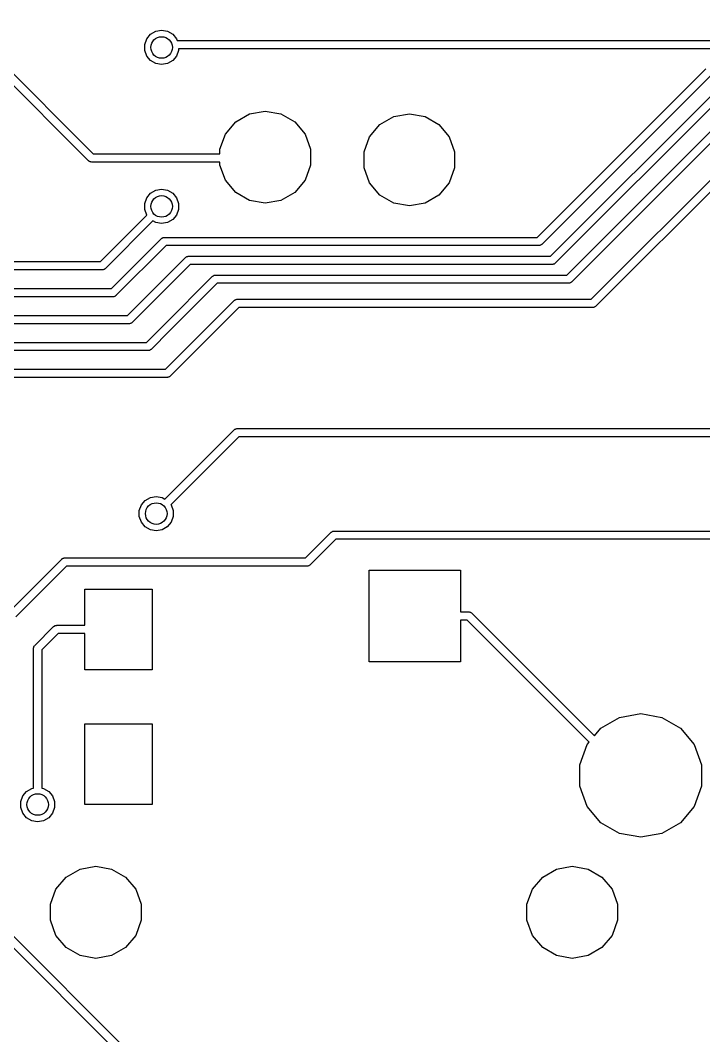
# Model space of a CAD drawing. Extents: x 16 to 277, y -108 to -11.
# Drawn here: x 158.68 to 171.36, y -62.29 to -43.45 of the extents above; entities that cross this region are included whole.
import ezdxf

# ---------------------------------------------------------------- set-up
doc = ezdxf.new("R2010")
doc.units = 0
doc.header["$MEASUREMENT"] = 0
doc.layers.add('BLACK', color=7, linetype='CONTINUOUS')

msp = doc.modelspace()

# ---------------------------------------------------------------- linework, layer by layer
at = {"layer": 'Black'}
for p, q in [((157.554, -43.4461), (160.032, -45.9238)), ((159.946, -46.0539), (157.468, -43.5762)), ((161.024, -43.7906), (161.095, -43.7059)), ((161.095, -43.7059), (161.191, -43.6505)), ((161.191, -43.6505), (161.3, -43.6313)), ((161.3, -43.6313), (161.409, -43.6505)), ((161.409, -43.6505), (161.505, -43.7059)), ((161.505, -43.7059), (161.576, -43.7906)), ((160.986, -43.8947), (161.024, -43.7906)), ((160.986, -44.0053), (160.986, -43.8947)), ((161.576, -43.7906), (161.588, -43.8238)), ((161.588, -43.8238), (257.5, -43.8238)), ((161.024, -44.1094), (160.986, -44.0053)), ((161.614, -44.0053), (161.576, -44.1094)), ((257.5, -43.9762), (161.614, -43.9762)), ((161.614, -43.9762), (161.614, -44.0053)), ((161.095, -44.1941), (161.024, -44.1094)), ((161.191, -44.2495), (161.095, -44.1941)), ((161.3, -44.2687), (161.191, -44.2495)), ((161.409, -44.2495), (161.3, -44.2687)), ((161.505, -44.1941), (161.409, -44.2495)), ((161.576, -44.1094), (161.505, -44.1941)), ((168.268, -47.4738), (171.396, -44.3461)), ((171.482, -44.4762), (168.354, -47.6039)), ((168.518, -47.8238), (171.596, -44.7461)), ((171.682, -44.8762), (168.604, -47.9539)), ((162.674, -45.3322), (162.931, -45.1841)), ((162.931, -45.1841), (163.222, -45.1326)), ((163.222, -45.1326), (163.514, -45.1841)), ((163.514, -45.1841), (163.771, -45.3322)), ((165.606, -45.2341), (165.897, -45.1826)), ((165.897, -45.1826), (166.189, -45.2341)), ((168.818, -48.1738), (171.846, -45.1461)), ((162.484, -45.5591), (162.674, -45.3322)), ((163.771, -45.3322), (163.961, -45.5591)), ((165.159, -45.6091), (165.349, -45.3822)), ((165.349, -45.3822), (165.606, -45.2341)), ((166.189, -45.2341), (166.446, -45.3822)), ((166.446, -45.3822), (166.636, -45.6091)), ((171.932, -45.2762), (168.904, -48.3039)), ((162.383, -45.8374), (162.484, -45.5591)), ((163.961, -45.5591), (164.062, -45.8374)), ((165.058, -45.8874), (165.159, -45.6091)), ((166.636, -45.6091), (166.737, -45.8874)), ((160.032, -45.9238), (162.383, -45.9238)), ((162.383, -45.9238), (162.383, -45.8374)), ((164.062, -45.8374), (164.062, -46.1336)), ((165.058, -46.1836), (165.058, -45.8874)), ((166.737, -45.8874), (166.737, -46.1836)), ((169.268, -48.6238), (172.046, -45.8461)), ((172.132, -45.9762), (169.354, -48.7539)), ((159.949, -46.0558), (159.946, -46.0539)), ((159.951, -46.0584), (159.949, -46.0558)), ((159.96, -46.0633), (159.951, -46.0584)), ((159.968, -46.0691), (159.96, -46.0633)), ((159.971, -46.0699), (159.968, -46.0691)), ((159.974, -46.0716), (159.971, -46.0699)), ((159.984, -46.0733), (159.974, -46.0716)), ((159.993, -46.0759), (159.984, -46.0733)), ((159.997, -46.0756), (159.993, -46.0759)), ((160, -46.0762), (159.997, -46.0756)), ((162.383, -46.0762), (160, -46.0762)), ((162.383, -46.1336), (162.383, -46.0762)), ((162.484, -46.412), (162.383, -46.1336)), ((164.062, -46.1336), (163.961, -46.412)), ((165.159, -46.462), (165.058, -46.1836)), ((166.737, -46.1836), (166.636, -46.462)), ((162.674, -46.6389), (162.484, -46.412)), ((163.961, -46.412), (163.771, -46.6389)), ((165.349, -46.6889), (165.159, -46.462)), ((166.636, -46.462), (166.446, -46.6889)), ((161.024, -46.7406), (161.095, -46.6559)), ((161.095, -46.6559), (161.191, -46.6005)), ((161.191, -46.6005), (161.3, -46.5813)), ((161.3, -46.5813), (161.409, -46.6005)), ((161.409, -46.6005), (161.505, -46.6559)), ((161.505, -46.6559), (161.576, -46.7406)), ((162.931, -46.787), (162.674, -46.6389)), ((163.771, -46.6389), (163.514, -46.787)), ((165.606, -46.837), (165.349, -46.6889)), ((166.446, -46.6889), (166.189, -46.837)), ((160.986, -46.8447), (161.024, -46.7406)), ((160.986, -46.9553), (160.986, -46.8447)), ((161.576, -46.7406), (161.614, -46.8447)), ((161.614, -46.8447), (161.614, -46.9553)), ((163.222, -46.8384), (162.931, -46.787)), ((163.514, -46.787), (163.222, -46.8384)), ((165.897, -46.8884), (165.606, -46.837)), ((166.189, -46.837), (165.897, -46.8884)), ((160.167, -47.9252), (161.028, -47.0642)), ((161.024, -47.0594), (160.986, -46.9553)), ((161.028, -47.0642), (161.024, -47.0594)), ((161.576, -47.0594), (161.505, -47.1441)), ((161.614, -46.9553), (161.576, -47.0594)), ((161.139, -47.1692), (160.252, -48.0553)), ((161.191, -47.1995), (161.139, -47.1692)), ((161.3, -47.2187), (161.191, -47.1995)), ((161.409, -47.1995), (161.3, -47.2187)), ((161.505, -47.1441), (161.409, -47.1995)), ((161.31, -47.4866), (161.318, -47.4809)), ((161.318, -47.4809), (161.321, -47.4801)), ((161.321, -47.4801), (161.324, -47.4784)), ((161.324, -47.4784), (161.334, -47.4767)), ((161.334, -47.4767), (161.343, -47.4741)), ((161.343, -47.4741), (161.347, -47.4744)), ((161.347, -47.4744), (161.35, -47.4738)), ((161.35, -47.4738), (168.268, -47.4738)), ((160.367, -48.4256), (161.296, -47.4961)), ((161.382, -47.6262), (160.452, -48.5557)), ((161.296, -47.4961), (161.299, -47.4942)), ((161.299, -47.4942), (161.301, -47.4916)), ((161.301, -47.4916), (161.31, -47.4866)), ((168.3, -47.6262), (161.382, -47.6262)), ((168.303, -47.6256), (168.3, -47.6262)), ((168.307, -47.6259), (168.303, -47.6256)), ((168.316, -47.6233), (168.307, -47.6259)), ((168.326, -47.6216), (168.316, -47.6233)), ((168.329, -47.6199), (168.326, -47.6216)), ((168.332, -47.6191), (168.329, -47.6199)), ((168.34, -47.6133), (168.332, -47.6191)), ((168.349, -47.6084), (168.34, -47.6133)), ((168.351, -47.6058), (168.349, -47.6084)), ((168.354, -47.6039), (168.351, -47.6058)), ((161.346, -48.2461), (161.746, -47.8461)), ((161.746, -47.8461), (161.749, -47.8442)), ((161.749, -47.8442), (161.751, -47.8416)), ((161.751, -47.8416), (161.76, -47.8366)), ((161.76, -47.8366), (161.768, -47.8309)), ((161.768, -47.8309), (161.771, -47.8301)), ((161.771, -47.8301), (161.774, -47.8284)), ((161.774, -47.8284), (161.784, -47.8267)), ((161.784, -47.8267), (161.793, -47.8241)), ((161.793, -47.8241), (161.797, -47.8244)), ((161.797, -47.8244), (161.8, -47.8238)), ((161.8, -47.8238), (168.518, -47.8238)), ((150.654, -47.9252), (160.167, -47.9252)), ((161.832, -47.9762), (161.454, -48.3539)), ((168.55, -47.9762), (161.832, -47.9762)), ((168.553, -47.9756), (168.55, -47.9762)), ((168.557, -47.9759), (168.553, -47.9756)), ((168.566, -47.9733), (168.557, -47.9759)), ((168.576, -47.9716), (168.566, -47.9733)), ((168.579, -47.9699), (168.576, -47.9716)), ((168.582, -47.9691), (168.579, -47.9699)), ((168.59, -47.9633), (168.582, -47.9691)), ((168.599, -47.9584), (168.59, -47.9633)), ((168.601, -47.9558), (168.599, -47.9584)), ((168.604, -47.9539), (168.601, -47.9558)), ((160.199, -48.0776), (150.654, -48.0776)), ((160.202, -48.077), (160.199, -48.0776)), ((160.205, -48.0773), (160.202, -48.077)), ((160.215, -48.0747), (160.205, -48.0773)), ((160.225, -48.073), (160.215, -48.0747)), ((160.228, -48.0713), (160.225, -48.073)), ((160.231, -48.0705), (160.228, -48.0713)), ((160.239, -48.0647), (160.231, -48.0705)), ((160.248, -48.0598), (160.239, -48.0647)), ((160.25, -48.0572), (160.248, -48.0598)), ((160.252, -48.0553), (160.25, -48.0572)), ((161.346, -49.0961), (162.246, -48.1961)), ((162.246, -48.1961), (162.249, -48.1942)), ((162.249, -48.1942), (162.251, -48.1916)), ((162.251, -48.1916), (162.26, -48.1867)), ((162.26, -48.1867), (162.268, -48.1809)), ((162.268, -48.1809), (162.271, -48.1801)), ((162.271, -48.1801), (162.274, -48.1784)), ((162.274, -48.1784), (162.284, -48.1767)), ((162.284, -48.1767), (162.293, -48.1741)), ((162.293, -48.1741), (162.297, -48.1744)), ((162.297, -48.1744), (162.3, -48.1738)), ((162.3, -48.1738), (168.818, -48.1738)), ((157.56, -48.4256), (160.367, -48.4256)), ((160.666, -48.926), (161.296, -48.2961)), ((161.404, -48.4039), (160.752, -49.056)), ((161.296, -48.2961), (161.346, -48.2461)), ((161.296, -48.2961), (161.296, -48.2961)), ((161.346, -48.2461), (161.346, -48.2461)), ((161.454, -48.3539), (161.404, -48.4039)), ((161.404, -48.4039), (161.404, -48.4039)), ((162.332, -48.3262), (161.454, -49.2039)), ((161.454, -48.3539), (161.454, -48.3539)), ((168.85, -48.3262), (162.332, -48.3262)), ((168.853, -48.3256), (168.85, -48.3262)), ((168.857, -48.3259), (168.853, -48.3256)), ((168.866, -48.3233), (168.857, -48.3259)), ((168.876, -48.3216), (168.866, -48.3233)), ((168.879, -48.3199), (168.876, -48.3216)), ((168.882, -48.3191), (168.879, -48.3199)), ((168.89, -48.3133), (168.882, -48.3191)), ((168.899, -48.3084), (168.89, -48.3133)), ((168.901, -48.3058), (168.899, -48.3084)), ((168.904, -48.3039), (168.901, -48.3058)), ((160.398, -48.578), (157.548, -48.578)), ((160.402, -48.5774), (160.398, -48.578)), ((160.405, -48.5777), (160.402, -48.5774)), ((160.414, -48.5751), (160.405, -48.5777)), ((160.424, -48.5734), (160.414, -48.5751)), ((160.427, -48.5717), (160.424, -48.5734)), ((160.43, -48.5708), (160.427, -48.5717)), ((160.439, -48.5651), (160.43, -48.5708)), ((160.447, -48.5602), (160.439, -48.5651)), ((160.449, -48.5576), (160.447, -48.5602)), ((160.452, -48.5557), (160.449, -48.5576)), ((161.396, -49.8961), (162.646, -48.6461)), ((162.732, -48.7762), (161.504, -50.0039)), ((162.646, -48.6461), (162.649, -48.6442)), ((162.649, -48.6442), (162.651, -48.6416)), ((162.651, -48.6416), (162.66, -48.6367)), ((162.66, -48.6367), (162.668, -48.6309)), ((162.668, -48.6309), (162.671, -48.6301)), ((162.671, -48.6301), (162.674, -48.6284)), ((162.674, -48.6284), (162.684, -48.6267)), ((162.684, -48.6267), (162.693, -48.6241)), ((162.693, -48.6241), (162.697, -48.6244)), ((162.697, -48.6244), (162.7, -48.6238)), ((162.7, -48.6238), (169.268, -48.6238)), ((169.3, -48.7762), (162.732, -48.7762)), ((169.303, -48.7756), (169.3, -48.7762)), ((169.307, -48.7759), (169.303, -48.7756)), ((169.316, -48.7733), (169.307, -48.7759)), ((169.326, -48.7716), (169.316, -48.7733)), ((169.329, -48.7699), (169.326, -48.7716)), ((169.332, -48.7691), (169.329, -48.7699)), ((169.34, -48.7633), (169.332, -48.7691)), ((169.349, -48.7584), (169.34, -48.7633)), ((169.351, -48.7558), (169.349, -48.7584)), ((169.354, -48.7539), (169.351, -48.7558)), ((150.654, -48.926), (160.666, -48.926)), ((160.698, -49.0784), (150.654, -49.0784)), ((160.701, -49.0778), (160.698, -49.0784)), ((160.704, -49.0781), (160.701, -49.0778)), ((160.714, -49.0755), (160.704, -49.0781)), ((160.724, -49.0738), (160.714, -49.0755)), ((160.727, -49.0721), (160.724, -49.0738)), ((160.73, -49.0712), (160.727, -49.0721)), ((160.738, -49.0655), (160.73, -49.0712)), ((160.747, -49.0605), (160.738, -49.0655)), ((160.749, -49.058), (160.747, -49.0605)), ((160.752, -49.056), (160.749, -49.058)), ((161.018, -49.4238), (161.346, -49.0961)), ((161.346, -49.0961), (161.346, -49.0961)), ((161.454, -49.2039), (161.104, -49.5539)), ((161.454, -49.2039), (161.454, -49.2039)), ((150.654, -49.4238), (161.018, -49.4238)), ((161.101, -49.5558), (161.099, -49.5584)), ((161.104, -49.5539), (161.101, -49.5558)), ((161.05, -49.5762), (150.654, -49.5762)), ((161.053, -49.5756), (161.05, -49.5762)), ((161.057, -49.5759), (161.053, -49.5756)), ((161.066, -49.5733), (161.057, -49.5759)), ((161.076, -49.5716), (161.066, -49.5733)), ((161.079, -49.5699), (161.076, -49.5716)), ((161.082, -49.5691), (161.079, -49.5699)), ((161.09, -49.5633), (161.082, -49.5691)), ((161.099, -49.5584), (161.09, -49.5633)), ((150.654, -49.9216), (161.371, -49.9216)), ((161.371, -49.9216), (161.396, -49.8961)), ((161.402, -50.074), (150.654, -50.074)), ((161.405, -50.0735), (161.402, -50.074)), ((161.409, -50.0737), (161.405, -50.0735)), ((161.418, -50.0712), (161.409, -50.0737)), ((161.428, -50.0694), (161.418, -50.0712)), ((161.431, -50.0678), (161.428, -50.0694)), ((161.434, -50.0669), (161.431, -50.0678)), ((161.443, -50.0612), (161.434, -50.0669)), ((161.451, -50.0562), (161.443, -50.0612)), ((161.453, -50.0536), (161.451, -50.0562)), ((161.456, -50.0517), (161.453, -50.0536)), ((161.504, -50.0039), (161.456, -50.0517)), ((161.361, -52.3308), (162.646, -51.0461)), ((162.646, -51.0461), (162.649, -51.0442)), ((162.649, -51.0442), (162.651, -51.0416)), ((162.651, -51.0416), (162.66, -51.0366)), ((162.66, -51.0366), (162.668, -51.0309)), ((162.668, -51.0309), (162.671, -51.0301)), ((162.671, -51.0301), (162.674, -51.0284)), ((162.674, -51.0284), (162.684, -51.0267)), ((162.684, -51.0267), (162.693, -51.0241)), ((162.693, -51.0241), (162.697, -51.0244)), ((162.697, -51.0244), (162.7, -51.0238)), ((162.7, -51.0238), (274.7, -51.0238)), ((162.732, -51.1762), (161.472, -52.4358)), ((274.668, -51.1762), (162.732, -51.1762)), ((160.924, -52.4406), (160.995, -52.3559)), ((160.995, -52.3559), (161.091, -52.3005)), ((161.091, -52.3005), (161.2, -52.2813)), ((161.2, -52.2813), (161.309, -52.3005)), ((161.309, -52.3005), (161.361, -52.3308)), ((160.886, -52.5447), (160.924, -52.4406)), ((160.886, -52.6553), (160.886, -52.5447)), ((161.472, -52.4358), (161.476, -52.4406)), ((161.476, -52.4406), (161.514, -52.5447)), ((161.514, -52.5447), (161.514, -52.6553)), ((160.924, -52.7594), (160.886, -52.6553)), ((160.995, -52.8441), (160.924, -52.7594)), ((161.476, -52.7594), (161.405, -52.8441)), ((161.514, -52.6553), (161.476, -52.7594)), ((161.091, -52.8995), (160.995, -52.8441)), ((161.2, -52.9187), (161.091, -52.8995)), ((161.309, -52.8995), (161.2, -52.9187)), ((161.405, -52.8441), (161.309, -52.8995)), ((163.968, -53.4238), (164.446, -52.9461)), ((164.446, -52.9461), (164.449, -52.9442)), ((164.449, -52.9442), (164.451, -52.9416)), ((164.451, -52.9416), (164.46, -52.9367)), ((164.46, -52.9367), (164.468, -52.9309)), ((164.468, -52.9309), (164.471, -52.9301)), ((164.471, -52.9301), (164.474, -52.9284)), ((164.474, -52.9284), (164.484, -52.9267)), ((164.484, -52.9267), (164.493, -52.9241)), ((164.493, -52.9241), (164.497, -52.9244)), ((164.497, -52.9244), (164.5, -52.9238)), ((164.5, -52.9238), (174.5, -52.9238)), ((164.532, -53.0762), (164.054, -53.5539)), ((174.468, -53.0762), (164.532, -53.0762)), ((158.537, -54.3553), (159.446, -53.4461)), ((159.446, -53.4461), (159.449, -53.4442)), ((159.449, -53.4442), (159.451, -53.4416)), ((159.451, -53.4416), (159.46, -53.4367)), ((159.46, -53.4367), (159.468, -53.4309)), ((159.468, -53.4309), (159.471, -53.4301)), ((159.471, -53.4301), (159.474, -53.4284)), ((159.474, -53.4284), (159.484, -53.4267)), ((159.484, -53.4267), (159.493, -53.4241)), ((159.493, -53.4241), (159.497, -53.4244)), ((159.497, -53.4244), (159.5, -53.4238)), ((159.5, -53.4238), (163.968, -53.4238)), ((159.532, -53.5762), (158.594, -54.5133)), ((164, -53.5762), (159.532, -53.5762)), ((164.003, -53.5756), (164, -53.5762)), ((164.007, -53.5759), (164.003, -53.5756)), ((164.016, -53.5733), (164.007, -53.5759)), ((164.026, -53.5716), (164.016, -53.5733)), ((164.029, -53.5699), (164.026, -53.5716)), ((164.032, -53.5691), (164.029, -53.5699)), ((164.04, -53.5633), (164.032, -53.5691)), ((164.049, -53.5584), (164.04, -53.5633)), ((164.051, -53.5558), (164.049, -53.5584)), ((164.054, -53.5539), (164.051, -53.5558)), ((165.148, -55.3501), (165.148, -53.6509)), ((165.148, -53.6509), (166.847, -53.6509)), ((166.847, -53.6509), (166.847, -54.4238)), ((159.875, -54.6738), (159.875, -54)), ((159.875, -54), (161.125, -54)), ((161.125, -54), (161.125, -55.5)), ((166.847, -54.4238), (167, -54.4238)), ((167, -54.4238), (167.003, -54.4244)), ((167.003, -54.4244), (167.007, -54.4241)), ((167.007, -54.4241), (167.016, -54.4267)), ((167.016, -54.4267), (167.026, -54.4284)), ((167.026, -54.4284), (167.029, -54.4301)), ((167.029, -54.4301), (167.032, -54.4309)), ((167.032, -54.4309), (167.04, -54.4367)), ((167.04, -54.4367), (167.049, -54.4416)), ((167.049, -54.4416), (167.051, -54.4442)), ((167.051, -54.4442), (167.054, -54.4461)), ((167.054, -54.4461), (169.332, -56.7244)), ((166.968, -54.5762), (166.847, -54.5762)), ((166.847, -54.5762), (166.847, -55.3501)), ((169.234, -56.8416), (166.968, -54.5762)), ((158.946, -55.0461), (159.296, -54.6961)), ((159.382, -54.8262), (159.076, -55.1316)), ((159.296, -54.6961), (159.299, -54.6942)), ((159.299, -54.6942), (159.301, -54.6916)), ((159.301, -54.6916), (159.31, -54.6867)), ((159.31, -54.6867), (159.318, -54.6809)), ((159.318, -54.6809), (159.321, -54.6801)), ((159.321, -54.6801), (159.324, -54.6784)), ((159.324, -54.6784), (159.334, -54.6767)), ((159.334, -54.6767), (159.343, -54.6741)), ((159.343, -54.6741), (159.347, -54.6744)), ((159.347, -54.6744), (159.35, -54.6738)), ((159.35, -54.6738), (159.875, -54.6738)), ((159.875, -54.8262), (159.382, -54.8262)), ((159.875, -55.5), (159.875, -54.8262)), ((158.924, -55.0934), (158.927, -55.0837)), ((158.924, -55.0967), (158.924, -55.0934)), ((158.924, -55.1), (158.924, -55.0967)), ((158.924, -57.6947), (158.924, -55.1)), ((158.927, -55.0837), (158.928, -55.0739)), ((158.928, -55.0739), (158.93, -55.071)), ((158.93, -55.071), (158.931, -55.0678)), ((158.931, -55.0678), (158.937, -55.0596)), ((158.937, -55.0596), (158.942, -55.051)), ((158.942, -55.051), (158.944, -55.0489)), ((158.944, -55.0489), (158.946, -55.0461)), ((159.076, -55.1316), (159.076, -57.6947)), ((166.847, -55.3501), (165.148, -55.3501)), ((161.125, -55.5), (159.875, -55.5)), ((169.798, -56.3818), (170.19, -56.3126)), ((170.19, -56.3126), (170.582, -56.3818)), ((159.875, -58), (159.875, -56.5)), ((159.875, -56.5), (161.125, -56.5)), ((161.125, -56.5), (161.125, -58)), ((169.452, -56.5811), (169.798, -56.3818)), ((170.582, -56.3818), (170.928, -56.5811)), ((169.332, -56.7244), (169.452, -56.5811)), ((170.928, -56.5811), (171.184, -56.8863)), ((169.06, -57.2608), (169.196, -56.8863)), ((169.196, -56.8863), (169.234, -56.8416)), ((171.184, -56.8863), (171.32, -57.2608)), ((169.06, -57.6592), (169.06, -57.2608)), ((171.32, -57.2608), (171.32, -57.6592)), ((169.196, -58.0337), (169.06, -57.6592)), ((171.32, -57.6592), (171.184, -58.0337)), ((158.686, -57.9447), (158.724, -57.8406)), ((158.724, -57.8406), (158.795, -57.7559)), ((158.795, -57.7559), (158.891, -57.7005)), ((158.891, -57.7005), (158.924, -57.6947)), ((159.076, -57.6947), (159.109, -57.7005)), ((159.109, -57.7005), (159.205, -57.7559)), ((159.205, -57.7559), (159.276, -57.8406)), ((159.276, -57.8406), (159.314, -57.9447)), ((158.686, -58.0553), (158.686, -57.9447)), ((159.314, -57.9447), (159.314, -58.0553)), ((161.125, -58), (159.875, -58)), ((169.452, -58.3389), (169.196, -58.0337)), ((171.184, -58.0337), (170.928, -58.3389)), ((158.724, -58.1594), (158.686, -58.0553)), ((158.795, -58.2441), (158.724, -58.1594)), ((159.276, -58.1594), (159.205, -58.2441)), ((159.314, -58.0553), (159.276, -58.1594)), ((158.891, -58.2995), (158.795, -58.2441)), ((159, -58.3187), (158.891, -58.2995)), ((159.109, -58.2995), (159, -58.3187)), ((159.205, -58.2441), (159.109, -58.2995)), ((169.798, -58.5382), (169.452, -58.3389)), ((170.928, -58.3389), (170.582, -58.5382)), ((170.19, -58.6074), (169.798, -58.5382)), ((170.582, -58.5382), (170.19, -58.6074)), ((159.788, -59.1974), (160.08, -59.1458)), ((160.08, -59.1458), (160.372, -59.1974)), ((168.628, -59.1974), (168.92, -59.1458)), ((168.92, -59.1458), (169.212, -59.1974)), ((159.34, -59.5729), (159.531, -59.3457)), ((159.531, -59.3457), (159.788, -59.1974)), ((160.372, -59.1974), (160.629, -59.3457)), ((160.629, -59.3457), (160.82, -59.5729)), ((168.18, -59.5729), (168.371, -59.3457)), ((168.371, -59.3457), (168.628, -59.1974)), ((169.212, -59.1974), (169.469, -59.3457)), ((169.469, -59.3457), (169.66, -59.5729)), ((157.576, -59.4684), (161.532, -63.4238)), ((161.446, -63.5539), (157.446, -59.5539)), ((159.239, -59.8517), (159.34, -59.5729)), ((160.82, -59.5729), (160.921, -59.8517)), ((168.079, -59.8517), (168.18, -59.5729)), ((169.66, -59.5729), (169.761, -59.8517)), ((159.239, -60.1483), (159.239, -59.8517)), ((160.921, -59.8517), (160.921, -60.1483)), ((168.079, -60.1483), (168.079, -59.8517)), ((169.761, -59.8517), (169.761, -60.1483)), ((159.34, -60.4271), (159.239, -60.1483)), ((160.921, -60.1483), (160.82, -60.4271)), ((168.18, -60.4271), (168.079, -60.1483)), ((169.761, -60.1483), (169.66, -60.4271)), ((159.531, -60.6543), (159.34, -60.4271)), ((160.82, -60.4271), (160.629, -60.6543)), ((168.371, -60.6543), (168.18, -60.4271)), ((169.66, -60.4271), (169.469, -60.6543)), ((159.788, -60.8026), (159.531, -60.6543)), ((160.629, -60.6543), (160.372, -60.8026)), ((168.628, -60.8026), (168.371, -60.6543)), ((169.469, -60.6543), (169.212, -60.8026)), ((160.08, -60.8541), (159.788, -60.8026)), ((160.372, -60.8026), (160.08, -60.8541)), ((168.92, -60.8541), (168.628, -60.8026)), ((169.212, -60.8026), (168.92, -60.8541))]:
    msp.add_line(p, q, dxfattribs=at)
for centre in [(161.3, -43.95), (161.3, -46.9), (161.2, -52.6), (159, -58)]:
    msp.add_circle(centre, 0.2, dxfattribs=at)

doc.saveas('drawing.dxf')
